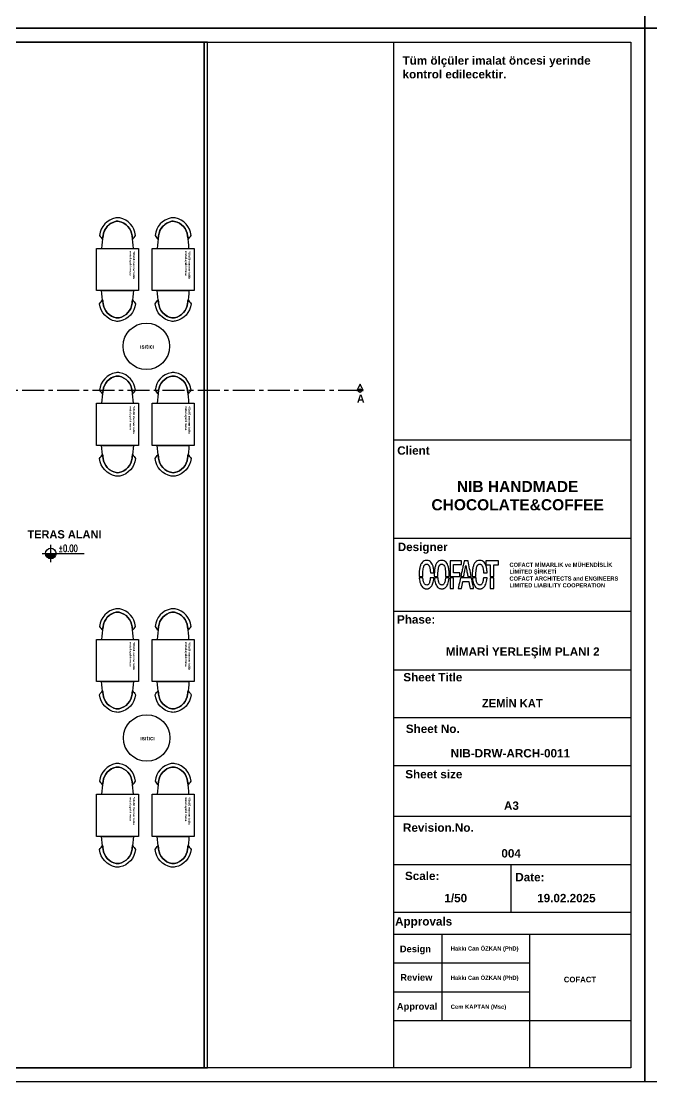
# Model space of a CAD drawing. Header units: millimetres. Extents: x 933584 to 974011, y 4545988 to 4553664.
# Drawn here: x 947513 to 948412, y 4549855 to 4551365 of the extents above; entities that cross this region are included whole.
import ezdxf

# ---------------------------------------------------------------- set-up
doc = ezdxf.new("R2010")
doc.units = ezdxf.units.MM
doc.set_wipeout_variables(frame=1)
for name, pattern in [('CENTER', [2, 1.25, -0.25, 0.25, -0.25]), ('DOT2', [3.175, 0, -3.175]), ('HIDDEN', [9.525, 6.35, -3.175])]:
    doc.linetypes.add(name, pattern=pattern)
doc.layers.get('0').update_dxf_attribs({"color": 255})
for name, color, linetype in [('0-DMS-50', 143, 'Continuous'), ('0-LNS-SLN', 6, 'Continuous'), ('0-LNS-VLF', 11, 'Continuous'), ('0-TXT-PLV_50', 3, 'Continuous'), ('0-TXT-XBX_20', 3, 'Continuous'), ('7-DCR-FRN', 8, 'Continuous')]:
    doc.layers.add(name, color=color, linetype=linetype)
doc.styles.add('Century Gothic_B_3', font='GOTHICB.TTF', dxfattribs={"height": 4})
doc.styles.add('T_General', font='simplxtw.shx', dxfattribs={"width": 0.7, "height": 200})

# ---------------------------------------------------------------- blocks, each defined once
blk = doc.blocks.new('PLV-FNS')
h = blk.add_hatch(color=8)
edge = h.paths.add_edge_path()
edge.add_arc((0, 0), 150, 180, 0)
edge.add_line((150, 0), (-150, 0))
for p, q in [((-250, 0), (950, 0)), ((0, -250), (0, 250))]:
    blk.add_line(p, q)
blk.add_circle((0, 0), 150)
at = {"color": 8, "style": 'T_General', "width": 0.7}
for tag, p in [('INCE', (217, 50)), ('KABA', (217, -250))]:
    blk.add_attdef(tag, p, '', height=200, dxfattribs=at)
blk = doc.blocks.new('sandalye')
blk.add_lwpolyline([(20.7, -25.8, -0.018451), (21.4, -30.8, 0.045309), (25.6, -25.2, 0.32914), (3.2, -0.3, 0.07808), (-2.5, -0.2, 0.334929), (-25.5, -25.2, 0.045309), (-21.2, -30.8, -0.018068), (-20.5, -25.9, 0.020768), (-20.5, -25.7, -0.333547), (-1.7, -5.1, -0.074803), (2.2, -5.2, -0.32955)], format="xyb", close=True)
blk.add_lwpolyline([(22.7, -43.8, 0.023043), (20.7, -25.8, 0.32955), (2.2, -5.2, 0.074803), (-1.7, -5.1, 0.334755), (-20.5, -25.8, 0.023043), (-22.6, -43.8)], format="xyb")
blk.add_lwpolyline([(-22.6, -43.8), (22.7, -43.8)])
blk = doc.blocks.new('*U1028')
at = {"xscale": -1, "rotation": 270}
blk.add_blockref('sandalye', (21.9, -0.1), dxfattribs=at)
blk = doc.blocks.new('CVBXCBV')
for points in [[(936052.9, 4551339.5), (936057.3, 4551348.6), (936061.7, 4551339.5), (936052.9, 4551339.5)], [(937705.5, 4551339.5), (937701.1, 4551348.6), (937696.7, 4551339.5), (937705.5, 4551339.5)]]:
    blk.add_lwpolyline(points)
at = {"linetype": 'CENTER', "ltscale": 25}
blk.add_lwpolyline([(937701.1, 4551339.5), (936057.3, 4551339.5)], dxfattribs=at)
for centre in [(936057.3, 4551339.5), (937701.1, 4551339.5)]:
    blk.add_circle(centre, 2.41)
at = {"linetype": 'CENTER', "ltscale": 10, "char_height": 11.393, "attachment_point": 3, "line_spacing_factor": 0.984502, "style": 'Century Gothic_B_3'}
for insert, width in [((937948.5, 4551333.8), 1895.969), ((938066.9, 4551333.8), 370.363)]:
    blk.add_mtext('\\pxql;{\\fFranklin Gothic Book|b1|i0|c162|p34;A}', dxfattribs=dict(at, insert=insert, width=width))

msp = doc.modelspace()

# ---------------------------------------------------------------- linework, layer by layer
at = {"color": 0}
for p, q in [((948381.5, 4550769.07), (948043.44, 4550769.07)), ((948381.5, 4550769.07), (948043.44, 4550769.07)), ((948381.5, 4550629.09), (948043.44, 4550629.09)), ((948381.5, 4550629.09), (948043.44, 4550629.09)), ((948381.5, 4550629.09), (948043.44, 4550629.09)), ((948381.5, 4550629.09), (948043.44, 4550629.09)), ((948381.5, 4550525.03), (948043.44, 4550525.03)), ((948043.44, 4550441.75), (948381.5, 4550441.75)), ((948381.5, 4550373.35), (948043.44, 4550373.35)), ((948381.5, 4550305.39), (948043.44, 4550305.39)), ((948381.5, 4550233.17), (948043.44, 4550233.17)), ((948381.5, 4550164.16), (948043.44, 4550164.16)), ((948210.92, 4550164.16), (948210.92, 4550096.44)), ((948381.5, 4550096.44), (948043.44, 4550096.44)), ((948381.5, 4550065.11), (948043.44, 4550065.11)), ((948112.29, 4550065.11), (948112.29, 4549942.35)), ((948237.28, 4550065.11), (948237.28, 4549991.51)), ((948043.45, 4550024.97), (948237.28, 4550024.97)), ((948237.28, 4549991.51), (948237.28, 4549875.4)), ((948043.45, 4549983.26), (948237.28, 4549983.26)), ((948381.5, 4549942.35), (948043.44, 4549942.35))]:
    msp.add_line(p, q, dxfattribs=at)
for points in [[(946301.5, 4552855.4), (948401.5, 4552855.4), (948401.5, 4551355.4), (946301.5, 4551355.4)], [(948401.5, 4552855.4), (950501.5, 4552855.4), (950501.5, 4551355.4), (948401.5, 4551355.4)], [(946301.5, 4551355.4), (948401.5, 4551355.4), (948401.5, 4549855.4), (946301.5, 4549855.4)], [(948401.5, 4551355.4), (950501.5, 4551355.4), (950501.5, 4549855.4), (948401.5, 4549855.4)], [(946321.5, 4551335.4), (948381.5, 4551335.4), (948381.5, 4549875.4), (946321.5, 4549875.4)], [(948124.13, 4550586.03), (948124.13, 4550574.89), (948131.18, 4550574.89), (948138.24, 4550574.89), (948138.24, 4550577.53), (948138.24, 4550580.16), (948133.67, 4550580.16), (948129.1, 4550580.16), (948129.1, 4550585.98), (948129.1, 4550591.8), (948134.81, 4550591.8), (948140.53, 4550591.8), (948140.53, 4550594.48), (948140.53, 4550597.16), (948132.33, 4550597.16), (948124.13, 4550597.16)], [(948174.93, 4550594.33), (948174.93, 4550591.5), (948178.17, 4550591.5), (948181.4, 4550591.5), (948181.4, 4550583.19), (948181.4, 4550574.89), (948183.88, 4550574.89), (948186.37, 4550574.89), (948186.37, 4550583.19), (948186.37, 4550591.5), (948189.65, 4550591.5), (948192.93, 4550591.5), (948192.93, 4550594.33), (948192.93, 4550597.16), (948183.93, 4550597.16), (948174.93, 4550597.16)], [(948124.13, 4550565.4), (948124.13, 4550557.89), (948126.59, 4550557.91), (948129.05, 4550557.94), (948129.07, 4550565.42), (948129.1, 4550572.9), (948126.61, 4550572.9), (948124.13, 4550572.9)], [(948181.42, 4550565.42), (948181.45, 4550557.94), (948183.91, 4550557.91), (948186.37, 4550557.89), (948186.37, 4550565.39), (948186.37, 4550572.9), (948183.88, 4550572.9), (948181.4, 4550572.9)]]:
    msp.add_lwpolyline(points, close=True, dxfattribs=at)
msp.add_lwpolyline([(948043.45, 4551335.41), (948043.45, 4549875.4)], dxfattribs=at)
for points in [[(948088.78, 4550597.65, 0.11064), (948085.68, 4550596.15, 0.089568), (948083.23, 4550593.37, 0.069833), (948081.47, 4550589.25, 0.037138), (948080.43, 4550583.81, 0.013582), (948080.28, 4550582.16, 0.005436), (948080.17, 4550579.9, 0.005261), (948080.1, 4550577.67, 0.017635), (948080.13, 4550576.21), (948080.2, 4550574.89), (948082.75, 4550574.89), (948085.3, 4550574.89), (948085.31, 4550577.9, -0.01557), (948085.46, 4550582.32, -0.027157), (948085.9, 4550585.95, -0.033018), (948086.6, 4550588.8, -0.079442), (948087.57, 4550590.74, -0.009072), (948087.87, 4550591.13, -0.030827), (948088.08, 4550591.37, -0.031813), (948088.32, 4550591.58, -0.010138), (948088.7, 4550591.86, -0.089655), (948089.45, 4550592.22, -0.05192), (948090.45, 4550592.38, -0.051218), (948091.47, 4550592.33, -0.076363), (948092.33, 4550592.06, -0.070873), (948093.13, 4550591.52, -0.052254), (948093.84, 4550590.72, -0.046256), (948094.44, 4550589.69, -0.033841), (948094.93, 4550588.46, -0.02482), (948095.29, 4550587.06, -0.012371), (948095.62, 4550585.26, -0.011745), (948095.88, 4550583.27, -0.011909), (948096.05, 4550581.28), (948096.11, 4550580.16), (948098.68, 4550580.16), (948101.26, 4550580.16), (948101.26, 4550580.59, 0.020953), (948101.22, 4550581.49, 0.004455), (948101.07, 4550583.07, 0.00493), (948100.88, 4550584.7, 0.011284), (948100.7, 4550585.92, 0.038093), (948099.58, 4550590.43, 0.067383), (948097.9, 4550593.87, 0.083303), (948095.67, 4550596.24, 0.099908), (948092.91, 4550597.57, 0.02201), (948092.47, 4550597.67, 0.020762), (948092.02, 4550597.72, 0.015695), (948091.46, 4550597.75, 0.005906), (948090.68, 4550597.75, 0.00548), (948090.07, 4550597.74, 0.006399), (948089.5, 4550597.72, 0.005718), (948089.02, 4550597.69, 0.038226)], [(948110.35, 4550597.65, 0.105194), (948107.39, 4550596.26, 0.087054), (948105.01, 4550593.69, 0.069549), (948103.26, 4550589.93, 0.038701), (948102.16, 4550584.98, 0.014261), (948101.92, 4550582.9, 0.008448), (948101.75, 4550580.4, 0.008433), (948101.67, 4550577.97, 0.018733), (948101.71, 4550576.12), (948101.78, 4550574.89), (948104.33, 4550574.89), (948106.87, 4550574.89), (948106.89, 4550577.9, -0.01557), (948107.04, 4550582.32, -0.027157), (948107.48, 4550585.95, -0.033018), (948108.18, 4550588.8, -0.079442), (948109.15, 4550590.74, -0.009072), (948109.45, 4550591.13, -0.030827), (948109.66, 4550591.37, -0.031813), (948109.89, 4550591.58, -0.010138), (948110.27, 4550591.86, -0.089655), (948111.03, 4550592.22, -0.05192), (948112.02, 4550592.38, -0.051218), (948113.05, 4550592.33, -0.076363), (948113.91, 4550592.06, -0.136443), (948115.41, 4550590.72, -0.067108), (948116.51, 4550588.38, -0.045937), (948117.26, 4550584.94, -0.018323), (948117.67, 4550580.11, -0.004967), (948117.71, 4550579.13, -0.003937), (948117.73, 4550578.07, -0.00398), (948117.74, 4550577.08, -0.009912), (948117.72, 4550576.36), (948117.66, 4550574.89), (948120.23, 4550574.89), (948122.8, 4550574.89), (948122.87, 4550576.16, 0.018366), (948122.9, 4550578.32, 0.009634), (948122.79, 4550581.01, 0.009631), (948122.58, 4550583.71, 0.017297), (948122.28, 4550585.91, 0.038062), (948121.16, 4550590.43, 0.067387), (948119.48, 4550593.87, 0.08333), (948117.24, 4550596.24, 0.099909), (948114.49, 4550597.57, 0.02201), (948114.05, 4550597.67, 0.020762), (948113.59, 4550597.72, 0.015695), (948113.04, 4550597.75, 0.005906), (948112.25, 4550597.75, 0.00548), (948111.65, 4550597.74, 0.006399), (948111.08, 4550597.72, 0.005718), (948110.59, 4550597.69, 0.038226)], [(948146.55, 4550590.58, 0.0000105), (948147.91, 4550583.29, 0.000084), (948149.11, 4550576.86, 0.003215), (948149.39, 4550575.41), (948149.49, 4550574.89), (948151.87, 4550574.89, 0.001355), (948152.79, 4550574.89, 0.00226), (948153.55, 4550574.9, 0.000206), (948154.24, 4550574.91, 0.409743), (948154.25, 4550574.93, 0.049641), (948154.25, 4550574.99, 0.000001), (948152.06, 4550585.84, 0.000006), (948149.92, 4550596.52, 0.007694), (948149.83, 4550596.94), (948149.77, 4550597.16), (948147.02, 4550597.16), (948144.26, 4550597.16), (948143.54, 4550593.86, -0.000077), (948142.16, 4550587.49, -0.000085), (948140.82, 4550581.33, -0.000009), (948139.54, 4550575.41, -0.006923), (948139.47, 4550575.12), (948139.42, 4550574.89), (948143.62, 4550574.89, 0.0001427), (948143.92, 4550576.47, 0.00034), (948144.17, 4550577.84, 0.000221), (948144.46, 4550579.42, -0.000266), (948145.3, 4550583.92, -0.000578), (948145.95, 4550587.39, -0.0000869)], [(948164.45, 4550597.65, 0.105194), (948161.48, 4550596.25, 0.087054), (948159.1, 4550593.69, 0.069549), (948157.35, 4550589.93, 0.038701), (948156.25, 4550584.98, 0.014261), (948156.01, 4550582.9, 0.008448), (948155.84, 4550580.4, 0.008433), (948155.76, 4550577.97, 0.018733), (948155.8, 4550576.12), (948155.87, 4550574.89), (948158.42, 4550574.89), (948160.96, 4550574.89), (948160.98, 4550577.9, -0.01557), (948161.13, 4550582.32, -0.027157), (948161.57, 4550585.95, -0.033018), (948162.27, 4550588.8, -0.079442), (948163.24, 4550590.74, -0.009072), (948163.54, 4550591.13, -0.030827), (948163.75, 4550591.37, -0.031813), (948163.99, 4550591.58, -0.010138), (948164.36, 4550591.86, -0.089655), (948165.12, 4550592.22, -0.05192), (948166.11, 4550592.38, -0.051218), (948167.14, 4550592.33, -0.076363), (948168, 4550592.06, -0.070873), (948168.79, 4550591.52, -0.052254), (948169.5, 4550590.72, -0.046256), (948170.11, 4550589.69, -0.033841), (948170.59, 4550588.46, -0.02482), (948170.96, 4550587.06, -0.012371), (948171.28, 4550585.26, -0.011745), (948171.55, 4550583.27, -0.011909), (948171.71, 4550581.28), (948171.78, 4550580.16), (948174.35, 4550580.16), (948176.92, 4550580.16), (948176.92, 4550580.58, 0.020953), (948176.88, 4550581.49, 0.004455), (948176.73, 4550583.07, 0.00493), (948176.55, 4550584.69, 0.011284), (948176.37, 4550585.92, 0.038093), (948175.25, 4550590.43, 0.067383), (948173.57, 4550593.87, 0.083303), (948171.33, 4550596.24, 0.099908), (948168.58, 4550597.57, 0.02201), (948168.14, 4550597.66, 0.020762), (948167.69, 4550597.72, 0.015695), (948167.13, 4550597.75, 0.005906), (948166.34, 4550597.75, 0.00548), (948165.74, 4550597.74, 0.006399), (948165.17, 4550597.72, 0.005718), (948164.68, 4550597.69, 0.038226)], [(948080.32, 4550572.18, 0.025038), (948080.89, 4550568.23, 0.036131), (948081.81, 4550564.82, 0.041565), (948083.07, 4550562.01, 0.063352), (948084.65, 4550559.85, 0.028049), (948085.46, 4550559.08, 0.034689), (948086.29, 4550558.46, 0.034905), (948087.2, 4550557.97, 0.029004), (948088.23, 4550557.58, 0.021923), (948088.71, 4550557.45, 0.031789), (948089.15, 4550557.38, 0.019677), (948089.72, 4550557.35, 0.003659), (948090.77, 4550557.34, 0.003627), (948091.81, 4550557.35, 0.019229), (948092.37, 4550557.38, 0.031747), (948092.8, 4550557.45, 0.024514), (948093.25, 4550557.57, 0.035022), (948094.42, 4550558.05, 0.037328), (948095.49, 4550558.67, 0.037367), (948096.45, 4550559.45, 0.035245), (948097.31, 4550560.38, 0.053473), (948098.69, 4550562.55, 0.03772), (948099.78, 4550565.23, 0.032588), (948100.59, 4550568.45, 0.021334), (948101.11, 4550572.23), (948101.17, 4550572.9), (948098.59, 4550572.9), (948096, 4550572.9), (948095.94, 4550572.23, -0.0074), (948095.83, 4550571.26, -0.005344), (948095.69, 4550570.18, -0.005411), (948095.53, 4550569.15, -0.010609), (948095.37, 4550568.33, -0.034422), (948094.67, 4550565.87, -0.07643), (948093.74, 4550564.17, -0.102726), (948092.55, 4550563.14, -0.109019), (948091.07, 4550562.69, -0.095932), (948089.46, 4550562.88, -0.113527), (948088.14, 4550563.66, -0.092498), (948087.11, 4550565.08, -0.04608), (948086.34, 4550567.18, -0.017297), (948086.05, 4550568.47, -0.007909), (948085.75, 4550570.18, -0.007223), (948085.51, 4550571.84, -0.03219), (948085.45, 4550572.82, 0.402781), (948085.41, 4550572.85, 0.001238), (948084.7, 4550572.88, 0.005463), (948083.86, 4550572.9, 0.003096), (948082.85, 4550572.9), (948080.26, 4550572.9)], [(948101.9, 4550572.18, 0.025038), (948102.47, 4550568.23, 0.036131), (948103.39, 4550564.82, 0.041565), (948104.65, 4550562.01, 0.063352), (948106.22, 4550559.85, 0.047265), (948107.62, 4550558.62, 0.06438), (948109.09, 4550557.83, 0.06177), (948110.76, 4550557.41, 0.039412), (948112.76, 4550557.32, 0.027569), (948114.18, 4550557.45, 0.048064), (948115.33, 4550557.73, 0.049711), (948116.37, 4550558.22, 0.031882), (948117.48, 4550558.98, 0.081131), (948119.39, 4550561.06, 0.052129), (948120.91, 4550563.98, 0.043307), (948122.01, 4550567.7, 0.026621), (948122.69, 4550572.23), (948122.75, 4550572.9), (948120.16, 4550572.9), (948117.58, 4550572.9), (948117.52, 4550572.23, -0.0074), (948117.41, 4550571.26, -0.005344), (948117.26, 4550570.18, -0.005411), (948117.1, 4550569.15, -0.010609), (948116.95, 4550568.33, -0.034422), (948116.25, 4550565.87, -0.07643), (948115.32, 4550564.17, -0.102726), (948114.13, 4550563.14, -0.109019), (948112.65, 4550562.69, -0.095932), (948111.04, 4550562.88, -0.113527), (948109.72, 4550563.66, -0.092498), (948108.69, 4550565.08, -0.04608), (948107.92, 4550567.18, -0.017297), (948107.62, 4550568.47, -0.007909), (948107.32, 4550570.18, -0.007223), (948107.09, 4550571.84, -0.03219), (948107.02, 4550572.82, 0.402781), (948106.99, 4550572.85, 0.001238), (948106.27, 4550572.88, 0.005463), (948105.44, 4550572.9, 0.003096), (948104.43, 4550572.9), (948101.83, 4550572.9)], [(948157.68, 4550557.89, 0.0000231), (948156.19, 4550565.32, 0.000048), (948154.8, 4550572.28, 0.022716), (948154.69, 4550572.73, 0.319618), (948154.54, 4550572.84, 0.005635), (948153.49, 4550572.88, 0.005119), (948151.67, 4550572.9, 0.000404), (948146.81, 4550572.9), (948138.99, 4550572.9), (948137.41, 4550565.57, -0.000063), (948136.79, 4550562.75, -0.000102), (948136.27, 4550560.34, -0.000015), (948135.81, 4550558.2, -0.0154076), (948135.73, 4550557.89), (948140.47, 4550557.94), (948141.34, 4550562.66, -0.000258), (948141.68, 4550564.49, -0.000401), (948141.97, 4550566.06, -0.000111), (948142.23, 4550567.44, -0.013635), (948142.27, 4550567.61), (948142.32, 4550567.83), (948146.57, 4550567.83), (948150.82, 4550567.83), (948151.46, 4550564.43, 0.000154), (948151.72, 4550563.01, 0.000145), (948151.99, 4550561.56, 0.000144), (948152.23, 4550560.28, 0.000507), (948152.39, 4550559.46), (948152.69, 4550557.89)], [(948155.99, 4550572.18, 0.025038), (948156.56, 4550568.23, 0.036131), (948157.48, 4550564.82, 0.041565), (948158.74, 4550562.01, 0.063352), (948160.31, 4550559.85, 0.047265), (948161.71, 4550558.62, 0.06438), (948163.18, 4550557.82, 0.06177), (948164.85, 4550557.41, 0.039412), (948166.85, 4550557.32, 0.027569), (948168.27, 4550557.45, 0.048064), (948169.42, 4550557.73, 0.049711), (948170.46, 4550558.22, 0.031882), (948171.57, 4550558.98, 0.081131), (948173.49, 4550561.06, 0.052129), (948175, 4550563.97, 0.043307), (948176.1, 4550567.7, 0.026621), (948176.78, 4550572.23), (948176.84, 4550572.9), (948174.25, 4550572.9), (948171.67, 4550572.9), (948171.61, 4550572.23, -0.0074), (948171.5, 4550571.26, -0.005344), (948171.35, 4550570.18, -0.005411), (948171.19, 4550569.15, -0.010609), (948171.04, 4550568.33, -0.034422), (948170.34, 4550565.87, -0.07643), (948169.41, 4550564.17, -0.102726), (948168.22, 4550563.14, -0.109019), (948166.74, 4550562.69, -0.095932), (948165.13, 4550562.88, -0.113527), (948163.81, 4550563.66, -0.092498), (948162.78, 4550565.08, -0.04608), (948162.01, 4550567.18, -0.017297), (948161.71, 4550568.47, -0.007909), (948161.41, 4550570.18, -0.007223), (948161.18, 4550571.84, -0.03219), (948161.11, 4550572.81, 0.402781), (948161.08, 4550572.85, 0.001238), (948160.36, 4550572.88, 0.005463), (948159.53, 4550572.9, 0.003096), (948158.52, 4550572.9), (948155.92, 4550572.9)]]:
    msp.add_lwpolyline(points, format="xyb", close=True, dxfattribs=at)
at = {"layer": '0-DMS-50'}
msp.add_lwpolyline([(946414.32, 4549875.4), (947773.84, 4549875.4), (947773.84, 4551335.4), (947287.84, 4551335.4)], dxfattribs=at)
at = {"layer": '0-LNS-SLN'}
msp.add_lwpolyline([(947778.84, 4551335.4), (947773.84, 4551335.4), (947773.84, 4549875.4), (947778.84, 4549875.4)], close=True, dxfattribs=at)
at = {"layer": '7-DCR-FRN'}
for points in [[(947620.54, 4551041.81), (947680.54, 4551041.81), (947680.54, 4550981.81), (947620.54, 4550981.81)], [(947699.64, 4551041.81), (947759.64, 4551041.81), (947759.64, 4550981.81), (947699.64, 4550981.81)], [(947620.54, 4550821.4), (947680.54, 4550821.4), (947680.54, 4550761.4), (947620.54, 4550761.4)], [(947699.64, 4550821.4), (947759.64, 4550821.4), (947759.64, 4550761.4), (947699.64, 4550761.4)], [(947620.54, 4550485.18), (947680.54, 4550485.18), (947680.54, 4550425.18), (947620.54, 4550425.18)], [(947699.64, 4550485.18), (947759.64, 4550485.18), (947759.64, 4550425.18), (947699.64, 4550425.18)], [(947620.54, 4550264.76), (947680.54, 4550264.76), (947680.54, 4550204.76), (947620.54, 4550204.76)], [(947699.64, 4550264.76), (947759.64, 4550264.76), (947759.64, 4550204.76), (947699.64, 4550204.76)]]:
    msp.add_lwpolyline(points, close=True, dxfattribs=at)

# ---------------------------------------------------------------- block references
at = {"layer": '0-TXT-PLV_50', "xscale": 0.05000000000291038, "yscale": 0.05000000000291038, "zscale": 0.05000000000291038}
msp.add_blockref('PLV-FNS', (947555.41, 4550607.53), dxfattribs=at).add_auto_attribs({'INCE': '%%p0.00'})

# ---------------------------------------------------------------- texts
at = {"color": 0, "attachment_point": 1, "line_spacing_factor": 0.984502, "style": 'Century Gothic_B_3'}
for s, insert, char_height, width in [('\\pxql;{\\fArial|b1|i0|c0|p34;Tüm ölçüler imalat öncesi yerinde kontrol edilecektir.}', (948056.49, 4551315.43), 11.9034, 324.3298), ('\\pxqr;{\\fArial|b1|i0|c0|p34;Client}', (947506.94, 4550760.21), 11.9034, 588.1338), ('\\pxqc;{\\fArial|b1|i0|c0|p34;NIB HANDMADE CHOCOLATE&COFFEE}', (948056.95, 4550710.81), 15.8192, 326.8702), ('\\pxqr;{\\fArial|b1|i0|c0|p34;Designer}', (947532.61, 4550622.88), 11.9034, 588.1338), ('{\\fFranklin Gothic Medium|b1|i0|c162|p34;COFACT MİMARLIK ve MÜHENDİSLİK}\\P{\\fFranklin Gothic Medium|b1|i0|c162|p34;LİMİTED ŞİRKETİ}', (948208.81, 4550594.41), 5.8729, 228.8091), ('\\pxql;{\\fFranklin Gothic Book|b1|i0|c162|p34;COFACT ARCHITECTS and ENGINEERS\\PLIMITED LIABILITY COOPERATION}', (948208.81, 4550574.82), 5.8729, 228.8091), ('\\pxqr;{\\fArial|b1|i0|c0|p34;Phase:}', (947514.95, 4550519.69), 11.9034, 588.1338), ('\\pxqr;{\\fArial|b1|i0|c0|p34;MİMARİ YERLEŞİM PLANI 2}', (947749, 4550473.85), 11.9034, 588.1338), ('\\pxqr;{\\fArial|b1|i0|c0|p34;Sheet Title}', (947553.5, 4550437.39), 11.9034, 588.1338), ('\\pxi-2,l3,qr,t3;ZEMİN KAT', (947667.99, 4550400.25), 11.9034, 588.1338), ('\\pxqr;{\\fArial|b1|i0|c0|p34;Sheet No.}', (947549.71, 4550363.96), 11.9034, 588.1338), ('\\pxqr;{\\fArial|b1|i0|c0|p34;NIB-DRW-ARCH-0011}', (947706.86, 4550329.11), 11.9034, 588.1338), ('\\pxqr;{\\fArial|b1|i0|c0|p34;Sheet size}', (947553.55, 4550299.31), 11.9034, 588.1338), ('\\pxqr;{\\fArial|b1|i0|c0|p34;A3}', (947634.05, 4550254.51), 11.9034, 588.1338), ('\\pxqr;{\\fArial|b1|i0|c0|p34;Revision.No.}', (947569.66, 4550223.23), 11.9034, 588.1338), ('\\pxqr;{\\fArial|b1|i0|c0|p34;00\\fArial|b1|i0|c162|p34;4}', (947636.86, 4550186.59), 11.9034, 588.1338), ('\\pxqr;{\\fArial|b1|i0|c0|p34;Scale:}', (947520.78, 4550154.54), 11.9034, 588.1338), ('\\pxqr;{\\fArial|b1|i0|c0|p34;Date:}', (947670.5, 4550152.75), 11.9034, 588.1338), ('\\pxqr;{\\fArial|b1|i0|c0|p34;1/50}', (947560.32, 4550122.92), 11.9034, 588.1338), ('\\pxqr;{\\fArial|b1|i0|c162|p34;19\\fArial|b1|i0|c0|p34;.02.202\\fArial|b1|i0|c162|p34;5}', (947743.34, 4550122.92), 11.9034, 588.1338), ('\\pxqr;{\\fArial|b1|i0|c0|p34;Approvals}', (947539, 4550089.77), 11.9034, 588.1338), ('\\pxqr;{\\fArial|b1|i0|c0|p34;Design}', (947508.8, 4550049.34), 9.5085, 588.1338), ('{\\fArial|b1|i0|c0|p34;\\W9.71336;   }{\\fArial|b1|i0|c0|p34;Hakkı Can ÖZKAN (PhD)}', (948057.83, 4550048.17), 5.9517, 163.4351), ('\\pxqr;{\\fArial|b1|i0|c0|p34;Review}', (947510.87, 4550008.82), 9.5085, 588.1338), ('{\\fArial|b1|i0|c0|p34;\\W9.71336;   }{\\fArial|b1|i0|c0|p34;Hakkı Can ÖZKAN (PhD)}', (948057.83, 4550006.45), 5.9517, 163.4351), ('\\pxqc;{\\fArial|b1|i0|c0|p34;COFACT}', (948145.73, 4550004.97), 7.9096, 326.8702), ('\\pxqr;{\\fArial|b1|i0|c0|p34;Approval}', (947517.77, 4549967.54), 9.5085, 588.1338), ('{\\W9.71336;\\fArial|b1|i0|c0|p34;   \\W1;Cem KAPTAN (Msc)}', (948057.83, 4549965.25), 5.9517, 163.4351)]:
    msp.add_mtext(s, dxfattribs=dict(at, insert=insert, char_height=char_height, width=width))
at = {"layer": '0-TXT-XBX_20', "attachment_point": 1, "line_spacing_factor": 0.984502, "style": 'Century Gothic_B_3'}
for s, insert, char_height, width in [('\\pxql;{\\fFranklin Gothic Book|b1|i0|c162|p34;ısıtıcı}', (947682.34, 4550905.11), 5.8729, 228.8091), ('\\pxql;{\\fFranklin Gothic Book|b1|i0|c162|p34;TERAS ALANI}', (947522.09, 4550640.73), 11.7458, 457.6183), ('\\pxql;{\\fFranklin Gothic Book|b1|i0|c162|p34;ısıtıcı}', (947682.79, 4550347.49), 5.8729, 228.8091)]:
    msp.add_mtext(s, dxfattribs=dict(at, insert=insert, char_height=char_height, width=width))

# ---------------------------------------------------------------- next in the draw order: block references
at = {"layer": '7-DCR-FRN', "xscale": -1, "rotation": 270.0009132942205}
for p in [(947650.54, 4551063.73), (947729.64, 4551063.73), (947650.54, 4550843.31), (947729.64, 4550843.31), (947650.54, 4550507.09), (947729.64, 4550507.09), (947650.54, 4550286.67), (947729.64, 4550286.67)]:
    msp.add_blockref('*U1028', p, dxfattribs=at)
at = {"layer": '7-DCR-FRN', "rotation": 269.9990867050279}
for p in [(947650.54, 4550959.9), (947729.64, 4550959.9), (947650.54, 4550739.49), (947729.64, 4550739.49), (947650.54, 4550403.26), (947729.64, 4550403.26), (947650.54, 4550182.85), (947729.64, 4550182.85)]:
    msp.add_blockref('*U1028', p, dxfattribs=at)

# ---------------------------------------------------------------- next in the draw order: linework, layer by layer
at = {"layer": '0-DMS-50'}
for centre in [(947691.56, 4550902.55), (947692.01, 4550344.92)]:
    msp.add_circle(centre, 33.12, dxfattribs=at)

# ---------------------------------------------------------------- next in the draw order: block references
msp.add_blockref('CVBXCBV', (10294.87, -500.11))

# ---------------------------------------------------------------- next in the draw order: texts
at = {"layer": '0-LNS-VLF', "linetype": 'HIDDEN', "ltscale": 0.5, "char_height": 2.9364, "width": 95.455, "attachment_point": 1, "rotation": 269.99909, "line_spacing_factor": 0.984502, "style": 'Century Gothic_B_3'}
for insert in [(947675.31, 4551037.81), (947754.41, 4551037.81), (947675.31, 4550817.4), (947754.41, 4550817.4), (947675.31, 4550481.17), (947754.41, 4550481.17), (947675.31, 4550260.76), (947754.41, 4550260.76)]:
    msp.add_mtext('\\pxql;{\\fFranklin Gothic Book|b1|i0|c162|p34;*60x60 mermer tabla\\Pmetal ayaklı masa}', dxfattribs=dict(at, insert=insert))

doc.saveas('drawing.dxf')
